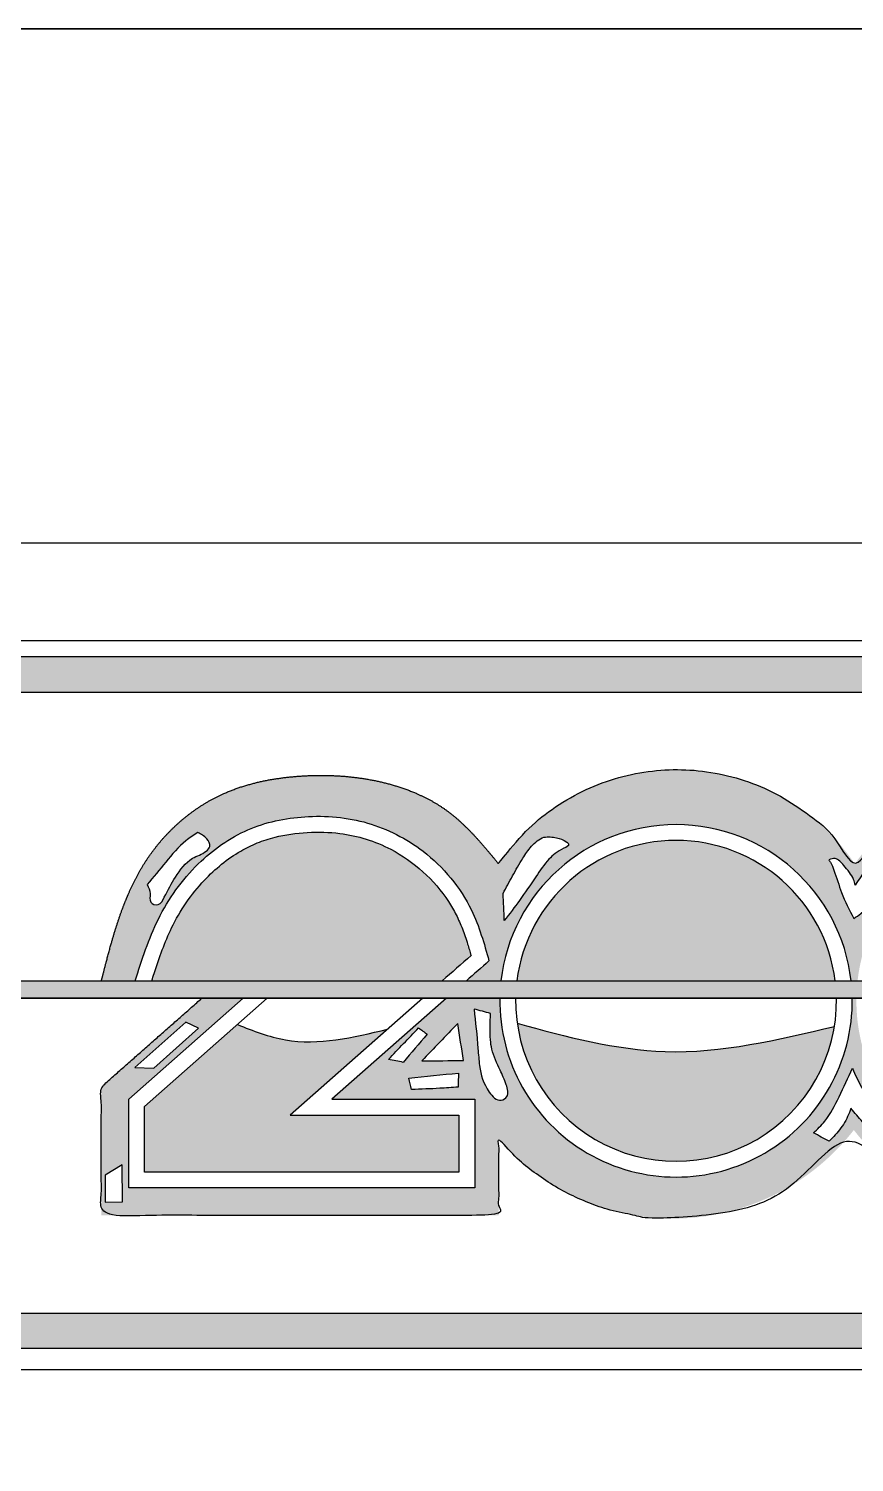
# Model space of a CAD drawing. Header units: inches. Extents: x -51836 to -42603, y 323 to 5499.
# Drawn here: x -44281.3 to -44188.3, y 2945 to 3106.7 of the extents above; entities that cross this region are included whole.
import ezdxf

# ---------------------------------------------------------------- set-up
doc = ezdxf.new("R2010")
doc.units = ezdxf.units.IN
doc.header["$MEASUREMENT"] = 0
doc.layers.add('S2000-002 Çizgi', color=7, linetype='Continuous')
doc.layers.add('VITRIFIYE', color=7, linetype='Continuous')

# ---------------------------------------------------------------- blocks, each defined once
blk = doc.blocks.new('amblemlogo')
at = {"layer": 'VITRIFIYE', "ltscale": 0.5, "true_color": 0x00008f}
h = blk.add_hatch(color=174, dxfattribs=at)
h.dxf.hatch_style = 1
h.paths.add_polyline_path([(-29185.35862820116, 14097.92505892007), (-28987.35862820116, 14097.92505892007), (-28987.35862820116, 14101.92505892007), (-29185.35862820116, 14101.92505892007)])
h = blk.add_hatch(color=174, dxfattribs=at)
h.dxf.hatch_style = 1
edge = h.paths.add_edge_path()
edge.add_spline(control_points=[(-29136.03369879398, 14065.3979713602), (-29135.28001200252, 14067.76495825031), (-29133.74540894613, 14072.58444740305), (-29129.43134551778, 14078.6459753213), (-29123.58481195185, 14082.82979746726), (-29116.76583085566, 14084.24183320242), (-29109.75070240652, 14083.6439784853), (-29102.85614391607, 14080.11024834162), (-29098.02555570706, 14074.32640459598), (-29096.69790534431, 14069.60050140684), (-29096.14918955007, 14067.64729309634)], knot_values=[0, 0, 0, 0, 7.421686806941072, 15.11150704317782, 21.88838359949153, 28.46751835190915, 35.58450767571127, 42.60974544639163, 51.20096706375614, 57.25300170690278, 57.25300170690278, 57.25300170690278, 57.25300170690278], weights=[1, 1, 1, 1, 1, 1, 1, 1, 1, 1, 1], degree=3, periodic=0)
edge.add_spline(control_points=[(-29096.14918955007, 14067.64729309634), (-29096.99991439829, 14066.89751918429), (-29097.85063924651, 14066.14774527224), (-29098.70136409473, 14065.3979713602)], knot_values=[57.25300170690278, 57.25300170690278, 57.25300170690278, 57.25300170690278, 58.25300170690278, 58.25300170690278, 58.25300170690278, 58.25300170690278], weights=[1, 1, 1, 1], degree=3, periodic=0)
edge.add_line((-29098.70136409473, 14065.3979713602), (-29094.79961949689, 14065.3979713602))
edge.add_arc((-29075.06209864916, 14063.1386243124), 19.8664133224183, 6.530204242595175, 173.4697957574048, ccw=False)
edge.add_line((-29055.32457780142, 14065.3979713602), (-29054.60184793026, 14065.3979713602))
edge.add_arc((-29034.86432708252, 14063.13862431241), 19.8664133224187, 6.530204242595175, 173.46979575741, ccw=False)
edge.add_line((-29015.12680623479, 14065.3979713602), (-29014.40407636362, 14065.3979713602))
edge.add_arc((-28994.66655551589, 14063.13862431241), 19.86641332241828, -180.84045671722708, 173.46979575741, ccw=False)
edge.add_line((-29014.53083153024, 14063.43002905269), (-29015.00005106817, 14063.43002905269))
edge.add_arc((-29034.86432708252, 14063.13862431241), 19.86641332241841, -180.84045671723243, 0.8404567172323141, ccw=False)
edge.add_line((-29054.72860309688, 14063.43002905269), (-29055.1978226348, 14063.43002905269))
edge.add_arc((-29075.06209864916, 14063.1386243124), 19.86641332241846, -180.84045671723243, 0.8404567172376005, ccw=False)
edge.add_line((-29094.92637466352, 14063.43002905268), (-29100.93427376786, 14063.43002905268))
edge.add_line((-29100.93427376786, 14063.43002905268), (-29113.852359657, 14052.04486284587))
edge.add_line((-29113.852359657, 14052.04486284587), (-29097.7637825964, 14052.04486284587))
edge.add_line((-29097.7637825964, 14052.04486284587), (-29097.7637825964, 14042.04486284587))
edge.add_line((-29097.7637825964, 14042.04486284587), (-29136.7637825964, 14042.04486284587))
edge.add_line((-29136.7637825964, 14042.04486284587), (-29136.7637825964, 14052.04486284587))
edge.add_line((-29136.7637825964, 14052.04486284587), (-29123.84569670726, 14063.43002905268))
edge.add_line((-29123.84569670726, 14063.43002905268), (-29128.52398109714, 14063.43002905268))
edge.add_spline(control_points=[(-29128.52398109714, 14063.43002905268), (-29132.30166348308, 14060.10062389084), (-29136.07934586902, 14056.77121872899), (-29139.85702825496, 14053.44181356715)], knot_values=[75.98408462889536, 75.98408462889536, 75.98408462889536, 75.98408462889536, 76.98408462889536, 76.98408462889536, 76.98408462889536, 76.98408462889536], weights=[1, 1, 1, 1], degree=3, periodic=0)
edge.add_spline(control_points=[(-29139.85702825496, 14053.44181356715), (-29139.85702825496, 14048.6117481072), (-29139.85702825496, 14043.78168264726), (-29139.85702825496, 14038.95161718731)], knot_values=[74.98408462889536, 74.98408462889536, 74.98408462889536, 74.98408462889536, 75.98408462889536, 75.98408462889536, 75.98408462889536, 75.98408462889536], weights=[1, 1, 1, 1], degree=3, periodic=0)
edge.add_spline(control_points=[(-29139.85702825496, 14038.95161718731), (-29124.92670395787, 14038.95161718731), (-29109.99637966078, 14038.95161718731), (-29095.06605536368, 14038.95161718731)], knot_values=[73.98408462889536, 73.98408462889536, 73.98408462889536, 73.98408462889536, 74.98408462889536, 74.98408462889536, 74.98408462889536, 74.98408462889536], weights=[1, 1, 1, 1], degree=3, periodic=0)
edge.add_spline(control_points=[(-29095.06605536368, 14038.95161718731), (-29095.06605536368, 14041.81550388877), (-29095.06605536368, 14044.67939059023), (-29095.06605536368, 14047.54327729169)], knot_values=[72.98408462889536, 72.98408462889536, 72.98408462889536, 72.98408462889536, 73.98408462889536, 73.98408462889536, 73.98408462889536, 73.98408462889536], weights=[1, 1, 1, 1], degree=3, periodic=0)
edge.add_spline(control_points=[(-29095.06605536368, 14047.54327729169), (-29089.90308091727, 14041.57782396963), (-29082.68598376372, 14038.39090584258), (-29074.79917501359, 14038.59384970434)], knot_values=[72.1009739673538, 72.1009739673538, 72.1009739673538, 72.1009739673538, 72.98408462889537, 72.98408462889537, 72.98408462889537, 72.98408462889537], weights=[1, 0.9360587282728603, 0.9360587282728603, 1], degree=3, periodic=0)
edge.add_spline(control_points=[(-29074.79917501359, 14038.59384970434), (-29066.91236626346, 14038.79679356611), (-29059.86872366079, 14042.35066995086), (-29055.01938560241, 14048.5737607318)], knot_values=[71.21786330581219, 71.21786330581219, 71.21786330581219, 71.21786330581219, 72.10097396735377, 72.10097396735377, 72.10097396735377, 72.10097396735377], weights=[1, 0.9360587282728603, 0.9360587282728603, 1], degree=3, periodic=0)
edge.add_spline(control_points=[(-29055.01938560241, 14048.5737607318), (-29050.05748345076, 14042.14627584523), (-29042.76551135345, 14038.57413672958), (-29034.64561779963, 14038.59320513857)], knot_values=[70.3021403767598, 70.3021403767598, 70.3021403767598, 70.3021403767598, 71.21786330581222, 71.21786330581222, 71.21786330581222, 71.21786330581222], weights=[1, 0.9313332310695046, 0.9313332310695046, 1], degree=3, periodic=0)
edge.add_spline(control_points=[(-29034.64561779963, 14038.59320513857), (-29026.52572424583, 14038.61227354756), (-29019.25060979871, 14042.21862138309), (-29014.31895026632, 14048.66933988464)], knot_values=[69.38641744770734, 69.38641744770734, 69.38641744770734, 69.38641744770734, 70.30214037675977, 70.30214037675977, 70.30214037675977, 70.30214037675977], weights=[1, 0.9313332310695046, 0.9313332310695046, 1], degree=3, periodic=0)
edge.add_spline(control_points=[(-29014.31895026632, 14048.66933988464), (-29007.58643742868, 14039.58645315186), (-28996.80570147502, 14036.18038609336), (-28986.07685291323, 14039.74652813312)], knot_values=[68.13258645500979, 68.13258645500979, 68.13258645500979, 68.13258645500979, 69.38641744770734, 69.38641744770734, 69.38641744770734, 69.38641744770734], weights=[1, 0.8732272538253298, 0.8732272538253298, 1], degree=3, periodic=0)
edge.add_spline(control_points=[(-28986.07685291323, 14039.74652813312), (-28975.34800435146, 14043.31267017288), (-28968.75141996796, 14052.49475245201), (-28968.79590111574, 14063.80066161214)], knot_values=[66.87875546231223, 66.87875546231223, 66.87875546231223, 66.87875546231223, 68.1325864550098, 68.1325864550098, 68.1325864550098, 68.1325864550098], weights=[1, 0.8732272538253296, 0.8732272538253296, 1], degree=3, periodic=0)
edge.add_spline(control_points=[(-28968.79590111574, 14063.80066161214), (-28968.84038226352, 14075.10657077226), (-28975.50901195082, 14084.23646335669), (-28986.26558868159, 14087.71807469979)], knot_values=[65.62492446961465, 65.62492446961465, 65.62492446961465, 65.62492446961465, 66.87875546231223, 66.87875546231223, 66.87875546231223, 66.87875546231223], weights=[1, 0.8732272538253298, 0.8732272538253298, 1], degree=3, periodic=0)
edge.add_spline(control_points=[(-28986.26558868159, 14087.71807469979), (-28997.02216541237, 14091.1996860429), (-29007.77576687182, 14087.70889585144), (-29014.43660229511, 14078.5733153021)], knot_values=[64.37109347691708, 64.37109347691708, 64.37109347691708, 64.37109347691708, 65.62492446961465, 65.62492446961465, 65.62492446961465, 65.62492446961465], weights=[1, 0.8732272538253297, 0.8732272538253297, 1], degree=3, periodic=0)
edge.add_spline(control_points=[(-29014.43660229511, 14078.5733153021), (-29019.1129633663, 14085.37289689916), (-29026.41706809014, 14089.2138234731), (-29034.66950179288, 14089.21296030816)], knot_values=[63.40264453334807, 63.40264453334807, 63.40264453334807, 63.40264453334807, 64.37109347691708, 64.37109347691708, 64.37109347691708, 64.37109347691708], weights=[1, 0.9233574938454164, 0.9233574938454164, 1], degree=3, periodic=0)
edge.add_spline(control_points=[(-29034.66950179288, 14089.21296030816), (-29042.92193549563, 14089.21209714322), (-29050.22523657471, 14085.36964270479), (-29054.90017513643, 14078.56908300669)], knot_values=[62.43419558977905, 62.43419558977905, 62.43419558977905, 62.43419558977905, 63.40264453334807, 63.40264453334807, 63.40264453334807, 63.40264453334807], weights=[1, 0.9233574938454164, 0.9233574938454164, 1], degree=3, periodic=0)
edge.add_spline(control_points=[(-29054.90017513643, 14078.56908300669), (-29059.51144235579, 14085.36455073694), (-29066.76806833264, 14089.20948850931), (-29074.98038629362, 14089.20862300803)], knot_values=[61.45949875436452, 61.45949875436452, 61.45949875436452, 61.45949875436452, 62.43419558977905, 62.43419558977905, 62.43419558977905, 62.43419558977905], weights=[1, 0.9223851057527744, 0.9223851057527744, 1], degree=3, periodic=0)
edge.add_spline(control_points=[(-29074.98038629362, 14089.20862300803), (-29083.19270425458, 14089.20775750675), (-29090.44851962949, 14085.36129025919), (-29095.05835438932, 14078.56485071129)], knot_values=[60.48480191894998, 60.48480191894998, 60.48480191894998, 60.48480191894998, 61.45949875436452, 61.45949875436452, 61.45949875436452, 61.45949875436452], weights=[1, 0.9223851057527744, 0.9223851057527744, 1], degree=3, periodic=0)
edge.add_spline(control_points=[(-29095.05835438932, 14078.56485071129), (-29096.91370525155, 14080.82373071233), (-29100.78640630137, 14085.53872404834), (-29109.11497592187, 14088.40624195489), (-29117.95244139972, 14088.7816499504), (-29127.16300581789, 14087.00869129641), (-29136.44849281742, 14078.75682378708), (-29138.57096364231, 14070.4087996795), (-29139.84495815636, 14065.3979713602)], knot_values=[0, 0, 0, 0, 8.633288137336251, 18.02038887266464, 25.2072697255991, 35.21345168671126, 45.31589538746539, 60.48480191894998, 60.48480191894998, 60.48480191894998, 60.48480191894998], weights=[1, 1, 1, 1, 1, 1, 1, 1, 1], degree=3, periodic=0)
edge.add_line((-29139.84495815636, 14065.3979713602), (-29136.03369879398, 14065.3979713602))
edge = h.paths.add_edge_path(flags=16)
edge.add_spline(control_points=[(-29094.56168869156, 14075.25457727326), (-29094.20732312464, 14075.9099934578), (-29093.48817675199, 14077.24008931272), (-29092.47523312817, 14079.06029239542), (-29091.41202091073, 14080.601481428), (-29090.12291613082, 14081.77973388115), (-29088.55741531834, 14081.5511581064), (-29087.66844761771, 14081.3002239114), (-29086.97654987161, 14080.68434817635), (-29088.35561085882, 14080.05236030939), (-29089.48933731092, 14079.1510289798), (-29091.03966954628, 14076.87531399993), (-29092.60435168594, 14074.55595835104), (-29093.84013406052, 14072.94830507849), (-29094.42112233498, 14072.19248615765)], knot_values=[3.065315791389473, 3.065315791389473, 3.065315791389473, 3.065315791389473, 5.303242570040421, 7.606944762549666, 9.276240732221915, 11.00793948096251, 12.4147571644381, 13.66246694971258, 14.00085295833284, 14.69896526348916, 16.79020146839934, 19.27990387119886, 22.49125210198644, 25.34062974138674, 25.34062974138674, 25.34062974138674, 25.34062974138674], degree=3, periodic=0)
edge.add_spline(control_points=[(-29094.42112233498, 14072.19248615765), (-29094.46797778717, 14073.21318319619), (-29094.51483323937, 14074.23388023472), (-29094.56168869156, 14075.25457727326)], knot_values=[0, 0, 0, 0, 3.065315791389473, 3.065315791389473, 3.065315791389473, 3.065315791389473], degree=3, periodic=0)
edge = h.paths.add_edge_path(flags=16)
edge.add_spline(control_points=[(-29095.96342318885, 14061.71889024183), (-29096.01577784083, 14060.72102608204), (-29096.0866674948, 14059.36989027437), (-29095.79877311023, 14057.18524029222), (-29094.97220544087, 14055.51990215983), (-29094.24206842235, 14053.90453817718), (-29093.81104193811, 14052.41171870838), (-29095.09268121713, 14051.63410831952), (-29096.67204496569, 14053.32238741561), (-29097.22794507456, 14055.39389749454), (-29097.43624272077, 14058.61260410145), (-29097.67106070813, 14060.72840831795), (-29097.83535717811, 14062.20878538719), (-29097.2113791817, 14062.04548700541), (-29096.58740118528, 14061.88218862362), (-29095.96342318886, 14061.71889024183)], knot_values=[0, 0, 0, 0, 2.988912030743201, 4.047069965449188, 6.586249937797414, 8.373013493687473, 9.710744691047536, 10.47120303879159, 12.09024299916339, 15.26765926195287, 17.19095846703707, 21.67173655908585, 21.67173655908585, 21.67173655908585, 22.67173655908585, 22.67173655908585, 22.67173655908585, 22.67173655908585], weights=[1, 1, 1, 1, 1, 1, 1, 1, 1, 1, 1, 1, 1, 1, 1, 1], degree=3, periodic=0)
edge = h.paths.add_edge_path(flags=16)
edge.add_spline(control_points=[(-29099.67903330635, 14060.56941422224), (-29099.45704617181, 14059.18316479119), (-29099.23505903727, 14057.79691536015), (-29099.01307190274, 14056.4106659291)], knot_values=[0, 0, 0, 0, 4.211732654949877, 4.211732654949877, 4.211732654949877, 4.211732654949877], degree=3, periodic=0)
edge.add_spline(control_points=[(-29099.01307190274, 14056.4106659291), (-29100.581912305, 14056.39932890146), (-29102.15075270726, 14056.38799187382), (-29103.71959310953, 14056.37665484619)], knot_values=[4.211732654949877, 4.211732654949877, 4.211732654949877, 4.211732654949877, 8.918376748539858, 8.918376748539858, 8.918376748539858, 8.918376748539858], degree=3, periodic=0)
edge.add_spline(control_points=[(-29103.71959310953, 14056.37665484619), (-29102.3727398418, 14057.77424130487), (-29101.02588657407, 14059.17182776355), (-29099.67903330635, 14060.56941422224)], knot_values=[8.918376748539858, 8.918376748539858, 8.918376748539858, 8.918376748539858, 14.74120722078661, 14.74120722078661, 14.74120722078661, 14.74120722078661], degree=3, periodic=0)
edge = h.paths.add_edge_path(flags=16)
edge.add_spline(control_points=[(-29104.08716533088, 14060.091949758), (-29103.76131457881, 14059.8495232363), (-29103.43546382674, 14059.6070967146), (-29103.10961307467, 14059.36467019291)], knot_values=[0, 0, 0, 0, 1.218418638819462, 1.218418638819462, 1.218418638819462, 1.218418638819462], degree=3, periodic=0)
edge.add_spline(control_points=[(-29103.10961307467, 14059.36467019291), (-29104.01121381635, 14058.31180536535), (-29104.91281455803, 14057.25894053779), (-29105.81441529972, 14056.20607571024)], knot_values=[7.838001488498094, 7.838001488498094, 7.838001488498094, 7.838001488498094, 11.99644761446867, 11.99644761446867, 11.99644761446867, 11.99644761446867], degree=3, periodic=0)
edge.add_spline(control_points=[(-29105.81441529972, 14056.20607571024), (-29106.37057233414, 14056.31484031914), (-29106.92672936857, 14056.42360492803), (-29107.48288640299, 14056.53236953693)], knot_values=[6.137923995031421, 6.137923995031421, 6.137923995031421, 6.137923995031421, 7.838001488498094, 7.838001488498094, 7.838001488498094, 7.838001488498094], degree=3, periodic=0)
edge.add_spline(control_points=[(-29107.48288640299, 14056.53236953693), (-29106.35097937896, 14057.71889627729), (-29105.21907235492, 14058.90542301764), (-29104.08716533088, 14060.091949758)], knot_values=[1.218418638819461, 1.218418638819461, 1.218418638819461, 1.218418638819461, 6.137923995031421, 6.137923995031421, 6.137923995031421, 6.137923995031421], degree=3, periodic=0)
edge = h.paths.add_edge_path(flags=16)
edge.add_spline(control_points=[(-29099.59011062684, 14055.00123925949), (-29099.60097581107, 14054.46937965449), (-29099.61184099532, 14053.93752004949), (-29099.62270617956, 14053.40566044449)], knot_values=[0, 0, 0, 0, 1.595911722155133, 1.595911722155133, 1.595911722155133, 1.595911722155133], degree=3, periodic=0)
edge.add_spline(control_points=[(-29099.62270617956, 14053.40566044449), (-29100.31776889046, 14053.3593114481), (-29102.06511663015, 14053.24279273289), (-29103.81534468868, 14053.18185380937), (-29104.86936429859, 14053.14515526595)], knot_values=[8.542677981142319, 8.542677981142319, 8.542677981142319, 8.542677981142319, 10.6323851750883, 13.796081860632, 13.796081860632, 13.796081860632, 13.796081860632], degree=3, periodic=0)
edge.add_spline(control_points=[(-29104.86936429859, 14053.14515526595), (-29104.97798470845, 14053.56847104656), (-29105.08660511831, 14053.99178682716), (-29105.19522552817, 14054.41510260777)], knot_values=[7.231589962763785, 7.231589962763785, 7.231589962763785, 7.231589962763785, 8.542677981142319, 8.542677981142319, 8.542677981142319, 8.542677981142319], degree=3, periodic=0)
edge.add_spline(control_points=[(-29105.19522552817, 14054.41510260777), (-29103.32685389439, 14054.61048149168), (-29101.45848226061, 14054.80586037558), (-29099.59011062684, 14055.00123925949)], knot_values=[1.595911722155134, 1.595911722155134, 1.595911722155134, 1.595911722155134, 7.231589962763787, 7.231589962763787, 7.231589962763787, 7.231589962763787], degree=3, periodic=0)
edge = h.paths.add_edge_path(flags=16)
edge.add_spline(control_points=[(-29128.97438847202, 14082.12452335378), (-29128.61890989736, 14081.93416905955), (-29127.99439250968, 14081.59974787348), (-29127.44992140248, 14080.60060678206), (-29128.28981814977, 14079.6870109379), (-29130.01468023529, 14079.25792602076), (-29131.52765970568, 14077.12173903705), (-29132.50716906081, 14075.38912849116), (-29133.24189589447, 14073.76464256926), (-29134.56285518092, 14074.17085219515), (-29134.20685736194, 14075.30835424161), (-29134.5132359024, 14075.92193541655), (-29134.67644135273, 14076.24878530565), (-29133.98033853918, 14077.09248008764), (-29132.58434361561, 14078.78446237789), (-29130.81608117929, 14080.92563361235), (-29129.43160980391, 14081.8268852287), (-29128.97438847202, 14082.12452335378)], knot_values=[0, 0, 0, 0, 1.226093463002285, 2.154044550406466, 2.812992384509242, 4.549554772230999, 7.415797512237154, 10.00267373669218, 11.09305477458254, 11.97634143985151, 12.92701308695489, 14.01069993164591, 14.01069993164591, 14.01069993164591, 17.30027218116265, 20.60775150465678, 22.23864935372111, 22.23864935372111, 22.23864935372111, 22.23864935372111], degree=3, periodic=0)
h.paths.add_polyline_path([(-29128.89495842214, 14060.05165401846), (-29133.94924934477, 14055.55256384264), (-29136.09015165097, 14055.64079549252), (-29130.32957136509, 14060.73532607643)], flags=16)
edge = h.paths.add_edge_path(flags=16)
edge.add_spline(control_points=[(-29057.84347434877, 14079.045380486), (-29057.59895737277, 14079.12859306982), (-29056.92991933492, 14079.35627617269), (-29055.97772485346, 14078.16025727542), (-29055.1457908927, 14077.24790567582), (-29054.91429606332, 14076.4079870261), (-29054.85577918784, 14076.19567379574)], knot_values=[21.11171305967927, 21.11171305967927, 21.11171305967927, 21.11171305967927, 21.83362803729, 23.08698932890201, 25.01672131450736, 25.66953217138071, 25.66953217138071, 25.66953217138071, 25.66953217138071], degree=3, periodic=0)
edge.add_spline(control_points=[(-29054.85577918784, 14076.19567379574), (-29054.13955336661, 14077.28483936853), (-29052.7761446442, 14079.35817685247), (-29049.71762164398, 14082.04468898758), (-29047.07019079591, 14082.38649284391), (-29045.62108505405, 14082.57358363465)], knot_values=[25.66953217138071, 25.66953217138071, 25.66953217138071, 25.66953217138071, 29.58815764566223, 33.12903445854808, 37.41093166170696, 37.41093166170696, 37.41093166170696, 37.41093166170696], degree=3, periodic=0)
edge.add_spline(control_points=[(-29045.62108505405, 14082.57358363465), (-29046.75067460744, 14081.6939015791), (-29049.30469996282, 14079.70492224782), (-29051.84081297624, 14076.21548089586), (-29053.53795289661, 14073.36223277703), (-29054.75701535895, 14072.61322588425), (-29055.03686209935, 14072.44128462287)], knot_values=[0, 0, 0, 0, 4.270418611690965, 9.65550485091449, 12.94144245620601, 13.92051351141781, 13.92051351141781, 13.92051351141781, 13.92051351141781], degree=3, periodic=0)
edge.add_spline(control_points=[(-29055.03686209935, 14072.44128462287), (-29055.52661383657, 14073.39243099606), (-29056.42608410059, 14075.1392913222), (-29057.03901829825, 14077.34493814756), (-29057.53007165813, 14078.5945769394), (-29057.78130484824, 14078.95595486151), (-29057.84347434877, 14079.045380486)], knot_values=[13.92051351141781, 13.92051351141781, 13.92051351141781, 13.92051351141781, 17.11816882041169, 19.79327647764872, 20.78545623132337, 21.11171305967927, 21.11171305967927, 21.11171305967927, 21.11171305967927], degree=3, periodic=0)
edge = h.paths.add_edge_path(flags=16)
edge.add_spline(control_points=[(-29055.18245766368, 14055.53625146184), (-29054.85837147485, 14054.81628950987), (-29054.17738846422, 14053.30347633086), (-29052.78718443646, 14051.36733675529), (-29051.67367846802, 14050.25255088175), (-29051.1739590599, 14049.75225707758)], knot_values=[6.662028465704434, 6.662028465704434, 6.662028465704434, 6.662028465704434, 9.026965190898192, 11.63132918445443, 13.75169368496471, 13.75169368496471, 13.75169368496471, 13.75169368496471], degree=3, periodic=0)
edge.add_spline(control_points=[(-29051.1739590599, 14049.75225707758), (-29051.34722112872, 14049.48822953509), (-29051.761515349, 14048.85690217306), (-29052.13401456423, 14048.19994758375), (-29052.35073080807, 14047.8177381048)], knot_values=[4.39718969329937, 4.39718969329937, 4.39718969329937, 4.39718969329937, 5.344368369811997, 6.662028465704435, 6.662028465704435, 6.662028465704435, 6.662028465704435], degree=3, periodic=0)
edge.add_spline(control_points=[(-29052.35073080807, 14047.8177381048), (-29052.55022169674, 14047.97850138488), (-29053.16828135766, 14048.47657575327), (-29054.13192078051, 14049.58948012311), (-29054.91442130937, 14050.51062130843), (-29055.34964738879, 14051.02295919434)], knot_values=[0, 0, 0, 0, 0.7676977520901511, 2.378469590736789, 4.39718969329937, 4.39718969329937, 4.39718969329937, 4.39718969329937], degree=3, periodic=0)
edge.add_spline(control_points=[(-29055.34964738879, 14051.02295919434), (-29055.40485610837, 14050.86436914352), (-29055.67765793883, 14050.08073104281), (-29056.39996952765, 14048.73507971884), (-29057.34245535257, 14047.78442357593), (-29057.81710244063, 14047.30566181841)], knot_values=[24.30125087559123, 24.30125087559123, 24.30125087559123, 24.30125087559123, 24.80521549641709, 26.79148198563065, 28.80665416127483, 28.80665416127483, 28.80665416127483, 28.80665416127483], degree=3, periodic=0)
edge.add_spline(control_points=[(-29057.81710244063, 14047.30566181841), (-29058.3987303168, 14047.6201000306), (-29058.98035819297, 14047.93453824279), (-29059.56198606914, 14048.24897645499)], knot_values=[22.31770320017966, 22.31770320017966, 22.31770320017966, 22.31770320017966, 24.30125087559122, 24.30125087559122, 24.30125087559122, 24.30125087559122], degree=3, periodic=0)
edge.add_spline(control_points=[(-29059.56198606914, 14048.24897645499), (-29059.1233678444, 14048.67117577579), (-29057.91279155639, 14049.83643626375), (-29056.61450230522, 14052.42821307455), (-29055.67609281497, 14054.46489030797), (-29055.18245766368, 14055.53625146184)], knot_values=[13.75169368496471, 13.75169368496471, 13.75169368496471, 13.75169368496471, 15.56910711254333, 18.76771325931028, 22.31770320017966, 22.31770320017966, 22.31770320017966, 22.31770320017966], degree=3, periodic=0)
h.paths.add_polyline_path([(-29137.48846000047, 14044.63341965996), (-29137.4749125721, 14040.47057401716), (-29139.42115310586, 14040.45430784707), (-29139.41763266044, 14043.47185183779)], flags=16)
edge = h.paths.add_edge_path(flags=16)
edge.add_spline(control_points=[(-29017.70137537046, 14078.61959499964), (-29017.67643510499, 14078.68383333102), (-29017.55848404887, 14078.98763839831), (-29016.54649235274, 14078.73087479241), (-29015.21413507025, 14077.93750156524), (-29014.80031470446, 14076.49091874509), (-29014.52678227656, 14075.53473740733)], knot_values=[11.83172391151208, 11.83172391151208, 11.83172391151208, 11.83172391151208, 12.02696878235782, 12.755103766763, 14.17834944489333, 16.9533837899226, 16.9533837899226, 16.9533837899226, 16.9533837899226], degree=3, periodic=0)
edge.add_spline(control_points=[(-29014.52678227656, 14075.53473740733), (-29014.18730286304, 14076.08289733657), (-29012.986427376, 14078.02195990054), (-29010.51707633415, 14080.76923317258), (-29007.27315754782, 14081.91393532804), (-29005.6152826913, 14081.97483203059), (-29005.24962276985, 14081.98826337215)], knot_values=[0, 0, 0, 0, 1.937874591641181, 6.855043343823571, 10.73407011796738, 11.83172391151208, 11.83172391151208, 11.83172391151208, 11.83172391151208], degree=3, periodic=0)
edge.add_spline(control_points=[(-29005.24962276984, 14081.98826337215), (-29005.90818839279, 14081.49946098375), (-29007.31810937568, 14080.45298555309), (-29009.30928520731, 14078.6782515193), (-29011.15562666763, 14076.34376441078), (-29012.41745039611, 14073.74981853075), (-29013.91566415378, 14072.50571375058), (-29014.5368721246, 14071.98986759576)], knot_values=[24.30201553001952, 24.30201553001952, 24.30201553001952, 24.30201553001952, 26.76271263776183, 29.57011389995134, 32.27223277469524, 35.65997087708968, 38.05960146547489, 38.05960146547489, 38.05960146547489, 38.05960146547489], degree=3, periodic=0)
edge.add_spline(control_points=[(-29014.5368721246, 14071.98986759576), (-29014.71249413841, 14072.29624553863), (-29015.16022163989, 14073.07731977806), (-29016.15448936148, 14075.31884558195), (-29017.04393078074, 14077.21673801206), (-29017.70137537046, 14078.61959499964)], knot_values=[16.9533837899226, 16.9533837899226, 16.9533837899226, 16.9533837899226, 18.01224941368762, 19.65283615262716, 24.30201553001951, 24.30201553001951, 24.30201553001951, 24.30201553001951], degree=3, periodic=0)
edge = h.paths.add_edge_path(flags=16)
edge.add_spline(control_points=[(-29018.90417326873, 14048.26193085749), (-29018.82271998808, 14048.35996524348), (-29018.01094131253, 14049.33699432547), (-29016.44571816747, 14051.69812945977), (-29015.25998014355, 14054.1156166034), (-29014.57770300502, 14055.50664579999)], knot_values=[13.62806174884761, 13.62806174884761, 13.62806174884761, 13.62806174884761, 14.01042447231298, 17.43876038202488, 22.08475231956597, 22.08475231956597, 22.08475231956597, 22.08475231956597], degree=3, periodic=0)
edge.add_spline(control_points=[(-29014.57770300502, 14055.50664579999), (-29013.927432272, 14054.25428446802), (-29012.85558803994, 14052.19001153982), (-29011.24516804299, 14050.52121971944), (-29010.61176407181, 14049.86485717545)], knot_values=[6.700970457418357, 6.700970457418357, 6.700970457418357, 6.700970457418357, 10.9035258259128, 13.62806174884761, 13.62806174884761, 13.62806174884761, 13.62806174884761], degree=3, periodic=0)
edge.add_spline(control_points=[(-29010.61176407181, 14049.86485717545), (-29010.76520867548, 14049.62617135565), (-29011.18013472216, 14048.98074648411), (-29011.51458795903, 14048.28964515053), (-29011.72535639763, 14047.85412133751)], knot_values=[4.400725207677231, 4.400725207677231, 4.400725207677231, 4.400725207677231, 5.25138335148007, 6.700970457418356, 6.700970457418356, 6.700970457418356, 6.700970457418356], degree=3, periodic=0)
edge.add_spline(control_points=[(-29011.72535639763, 14047.85412133751), (-29012.3383137927, 14048.37460114237), (-29013.45972237688, 14049.32682151814), (-29014.37680043619, 14050.47605864447), (-29014.79260733864, 14050.99712740718)], knot_values=[0, 0, 0, 0, 2.405418593867478, 4.400725207677231, 4.400725207677231, 4.400725207677231, 4.400725207677231], degree=3, periodic=0)
edge.add_spline(control_points=[(-29014.79260733864, 14050.99712740718), (-29015.1212830092, 14050.1913854881), (-29015.68462407127, 14048.81036599354), (-29016.73749191839, 14047.76322407832), (-29017.17607462108, 14047.32702657022)], knot_values=[24.05519439660575, 24.05519439660575, 24.05519439660575, 24.05519439660575, 26.63105949940368, 28.47015635659335, 28.47015635659335, 28.47015635659335, 28.47015635659335], degree=3, periodic=0)
edge.add_spline(control_points=[(-29017.17607462108, 14047.32702657022), (-29017.40252210821, 14047.48763025571), (-29017.93987659103, 14047.86873896859), (-29018.55073675108, 14048.11781714727), (-29018.90417326873, 14048.26193085749)], knot_values=[22.08475231956597, 22.08475231956597, 22.08475231956597, 22.08475231956597, 22.91511974206166, 24.05519439660575, 24.05519439660575, 24.05519439660575, 24.05519439660575], degree=3, periodic=0)
edge = h.paths.add_edge_path(flags=16)
edge.add_spline(control_points=[(-28982.51512057311, 14080.5267726354), (-28982.23877815062, 14081.05928688026), (-28981.73957919628, 14082.02124759484), (-28981.54643696833, 14083.08592682564), (-28981.4602128152, 14083.56122974615)], knot_values=[31.09697956716832, 31.09697956716832, 31.09697956716832, 31.09697956716832, 32.88423502018394, 34.32556837828044, 34.32556837828044, 34.32556837828044, 34.32556837828044], degree=3, periodic=0)
edge.add_spline(control_points=[(-28981.4602128152, 14083.56122974615), (-28979.46605415927, 14082.01584094312), (-28976.30088944051, 14079.56297185895), (-28973.46335216713, 14075.39971552382), (-28972.46592433454, 14073.13758219612), (-28972.06219515978, 14072.22193778379)], knot_values=[0, 0, 0, 0, 7.515409164965233, 11.92859347732288, 14.92966352709803, 14.92966352709803, 14.92966352709803, 14.92966352709803], degree=3, periodic=0)
edge.add_spline(control_points=[(-28972.06219515978, 14072.22193778379), (-28972.84003548077, 14071.64698925853), (-28973.61787580176, 14071.07204073327), (-28974.39571612276, 14070.49709220802)], knot_values=[14.92966352709803, 14.92966352709803, 14.92966352709803, 14.92966352709803, 17.83145820366246, 17.83145820366246, 17.83145820366246, 17.83145820366246], degree=3, periodic=0)
edge.add_spline(control_points=[(-28974.39571612276, 14070.49709220802), (-28974.93321135528, 14072.16483914085), (-28975.99947328936, 14075.4732500114), (-28979.42302338193, 14078.51207326089), (-28981.67644906238, 14079.98032442772), (-28982.51512057311, 14080.5267726354)], knot_values=[17.83145820366246, 17.83145820366246, 17.83145820366246, 17.83145820366246, 22.99929737686572, 28.083214607069, 31.09697956716832, 31.09697956716832, 31.09697956716832, 31.09697956716832], degree=3, periodic=0)
at = {"layer": 'VITRIFIYE', "ltscale": 0.5}
h = blk.add_hatch(color=174, dxfattribs=at)
h.dxf.hatch_style = 1
h.set_gradient(color1=(0, 0, 143), color2=(247, 247, 253), tint=1, name='CURVED')
edge = h.paths.add_edge_path()
edge.add_spline(control_points=[(-29101.42769362952, 14065.3979713602), (-29100.34138494204, 14066.34739056767), (-29099.25507625455, 14067.29680977515), (-29098.16876756706, 14068.24622898262)], knot_values=[55.55934549049731, 55.55934549049731, 55.55934549049731, 55.55934549049731, 56.55934549049731, 56.55934549049731, 56.55934549049731, 56.55934549049731], weights=[1, 1, 1, 1], degree=3, periodic=0)
edge.add_spline(control_points=[(-29098.16876756706, 14068.24622898262), (-29098.29440421779, 14068.68316207329), (-29098.42164650397, 14069.11350154162), (-29098.73843862139, 14070.12252480884), (-29098.9328353149, 14070.69347583281), (-29099.35916762973, 14071.79581483838), (-29099.58997323125, 14072.3244883443), (-29100.10942169667, 14073.34824807805), (-29100.39901593263, 14073.8482152538), (-29101.51654960647, 14075.56019177626), (-29102.49287990087, 14076.69591877091), (-29104.69565267727, 14078.68826473987), (-29105.9198481361, 14079.54250988528), (-29108.11764875468, 14080.69221379123), (-29109.04946704567, 14081.07925322743), (-29110.95982703933, 14081.67516227229), (-29111.94390559277, 14081.88443007554), (-29114.1578971745, 14082.16586857482), (-29115.39480362588, 14082.20130570963), (-29117.87315900085, 14082.05924491026), (-29119.09947928628, 14081.8839433914), (-29120.95654137235, 14081.41500311366), (-29121.62396003731, 14081.20065100969), (-29122.91029807348, 14080.68349661479), (-29123.5324823368, 14080.37804740101), (-29125.63519133299, 14079.16156740309), (-29127.02265285165, 14078.02552347091), (-29128.9883017544, 14075.93680589342), (-29129.67223989323, 14075.08276516934), (-29130.90435702111, 14073.28155183498), (-29131.45132193182, 14072.33649458872), (-29132.31255349044, 14070.56344248408), (-29132.65683513181, 14069.73924339856), (-29133.30254452448, 14068.02647027484), (-29133.6031501815, 14067.13720543549), (-29133.98732009435, 14065.95440509965), (-29134.07638338314, 14065.67687481187), (-29134.1654636581, 14065.3979713602)], knot_values=[0, 0, 0, 0, 1.38375356995541, 1.38375356995541, 3.307830371715831, 3.307830371715831, 5.231907173476252, 5.231907173476252, 7.149798396831315, 7.149798396831315, 11.99054638314778, 11.99054638314778, 16.83129436946425, 16.83129436946425, 20.15387424692219, 20.15387424692219, 23.47645412438013, 23.47645412438013, 27.46748767181095, 27.46748767181095, 31.45852121924178, 31.45852121924178, 33.79420669483643, 33.79420669483643, 36.12989217043107, 36.12989217043107, 41.8879932711658, 41.8879932711658, 45.41442442950338, 45.41442442950338, 48.94085558784096, 48.94085558784096, 51.78800795099589, 51.78800795099589, 54.67963159196465, 54.67963159196465, 55.55934549049731, 55.55934549049731, 55.55934549049731, 55.55934549049731], weights=[1, 1, 1, 1, 1, 1, 1, 1, 1, 1, 1, 1, 1, 1, 1, 1, 1, 1, 1, 1, 1, 1, 1, 1, 1, 1, 1, 1, 1, 1, 1, 1, 1, 1, 1, 1, 1, 1], degree=3, periodic=0)
edge.add_line((-29134.1654636581, 14065.3979713602), (-29101.42769362952, 14065.3979713602))
h = blk.add_hatch(color=172, dxfattribs=at)
h.dxf.hatch_style = 1
h.set_gradient(color1=(0, 0, 204), color2=(221, 223, 248), tint=1, name='CURVED')
h.paths.add_polyline_path([(-29057.11735853438, 14065.3979713602, 0.8819891608006356), (-29093.00683876394, 14065.3979713602)])
h = blk.add_hatch(color=12, dxfattribs=at)
h.dxf.hatch_style = 1
h.paths.add_polyline_path([(-29002.7790309298, 14065.3979713602), (-29004.02414030395, 14064.65827192879), (-29005.19631693544, 14063.82061420978), (-29005.67863429572, 14063.43002905269), (-29159.60368948778, 14063.43002905268), (-29159.85692672361, 14063.96339525721), (-29160.22777372027, 14064.64824265899), (-29160.54533312201, 14065.16337892211), (-29160.70236600082, 14065.3979713602)])
h = blk.add_hatch(color=174, dxfattribs=at)
h.dxf.hatch_style = 1
h.set_gradient(color1=(0, 0, 143), color2=(247, 247, 253), tint=1, name='CURVED')
edge = h.paths.add_edge_path()
edge.add_line((-29099.5437825964, 14043.82486284588), (-29099.5437825964, 14050.26486284587))
edge.add_line((-29099.5437825964, 14050.26486284587), (-29118.56412845407, 14050.26486284587))
edge.add_line((-29118.56412845407, 14050.26486284587), (-29107.57927976812, 14059.94619869697))
edge.add_spline(control_points=[(-29107.57927976812, 14059.94619869697), (-29111.47437122929, 14059.01811804896), (-29117.27911091857, 14057.63502688767), (-29122.72346159908, 14059.76663820316), (-29124.51454874282, 14060.46789751702)], knot_values=[0, 0, 0, 0, 11.58549344406398, 17.26551848269705, 17.26551848269705, 17.26551848269705, 17.26551848269705], degree=3, periodic=0)
edge.add_line((-29124.51454874282, 14060.46789751702), (-29134.9837825964, 14051.24099126296))
edge.add_line((-29134.9837825964, 14051.24099126296), (-29134.9837825964, 14043.82486284587))
edge.add_line((-29134.9837825964, 14043.82486284587), (-29099.5437825964, 14043.82486284588))
h = blk.add_hatch(color=172, dxfattribs=at)
h.dxf.hatch_style = 1
h.set_gradient(color1=(0, 0, 204), color2=(221, 223, 248), tint=1, name='CURVED')
edge = h.paths.add_edge_path()
edge.add_spline(control_points=[(-29057.20583916321, 14060.26245602113), (-29063.57579887797, 14058.74517884306), (-29075.55825513224, 14055.89104659955), (-29087.41657649858, 14059.10497548193), (-29092.97092914721, 14060.61035671161)], knot_values=[0, 0, 0, 0, 19.28461186562144, 36.27605642859645, 36.27605642859645, 36.27605642859645, 36.27605642859645], degree=3, periodic=0)
edge.add_arc((-29075.06209864916, 14063.1386243124), 18.08641332241805, 188.035591885073, 350.8497674085257)
at = {"layer": 'VITRIFIYE', "ltscale": 0.5, "true_color": 0x00008f}
h = blk.add_hatch(color=174, dxfattribs=at)
h.dxf.hatch_style = 1
h.paths.add_polyline_path([(-29185.35862820116, 14027.92505892007), (-28987.35862820116, 14027.92505892007), (-28987.35862820116, 14023.92505892007), (-29185.35862820116, 14023.92505892007)])
at = {"layer": 'VITRIFIYE', "color": 12, "ltscale": 0.5}
for p, q in [((-29160.70236600082, 14065.3979713602), (-29002.7790309298, 14065.3979713602)), ((-29159.60368948778, 14063.43002905268), (-29005.67863429572, 14063.43002905269))]:
    blk.add_line(p, q, dxfattribs=at)
at = {"layer": 'VITRIFIYE', "color": 174, "ltscale": 0.5, "true_color": 0x00008f}
for points in [[(-29185.35862820116, 14097.92505892007), (-28987.35862820116, 14097.92505892007), (-28987.35862820116, 14101.92505892007), (-29185.35862820116, 14101.92505892007)], [(-29128.89495842214, 14060.05165401846), (-29130.32957136509, 14060.73532607643), (-29136.09015165097, 14055.64079549252), (-29133.94924934477, 14055.55256384264)], [(-29137.4749125721, 14040.47057401716), (-29137.48846000047, 14044.63341965996), (-29139.41763266044, 14043.47185183779), (-29139.42115310586, 14040.45430784707)], [(-29185.35862820116, 14027.92505892007), (-28987.35862820116, 14027.92505892007), (-28987.35862820116, 14023.92505892007), (-29185.35862820116, 14023.92505892007)]]:
    blk.add_lwpolyline(points, close=True, dxfattribs=at)
at = {"layer": 'VITRIFIYE', "color": 12, "ltscale": 0.5}
blk.add_lwpolyline([(-29002.7790309298, 14065.3979713602), (-29004.02414030395, 14064.65827192879), (-29005.19631693544, 14063.82061420978), (-29005.67863429572, 14063.43002905269), (-29159.60368948778, 14063.43002905268), (-29159.85692672361, 14063.96339525721), (-29160.22777372027, 14064.64824265899), (-29160.54533312201, 14065.16337892211), (-29160.70236600082, 14065.3979713602), (-29002.7790309298, 14065.3979713602)], dxfattribs=at)
at = {"layer": 'VITRIFIYE', "color": 174, "ltscale": 0.5, "true_color": 0x00008f}
blk.add_lwpolyline([(-29100.93427376786, 14063.43002905268), (-29113.852359657, 14052.04486284587), (-29097.7637825964, 14052.04486284587), (-29097.7637825964, 14042.04486284587), (-29136.7637825964, 14042.04486284587), (-29136.7637825964, 14052.04486284587), (-29123.84569670726, 14063.43002905268)], dxfattribs=at)
at = {"layer": 'VITRIFIYE', "ltscale": 0.5}
blk.add_lwpolyline([(-29103.62638009668, 14063.43002905268), (-29118.56412845407, 14050.26486284587), (-29099.5437825964, 14050.26486284587), (-29099.5437825964, 14043.82486284588), (-29134.9837825964, 14043.82486284587), (-29134.9837825964, 14051.24099126296), (-29121.15359037844, 14063.43002905268)], dxfattribs=at)
at = {"layer": 'VITRIFIYE', "color": 174, "ltscale": 0.5, "true_color": 0x00008f}
for start, end in [(6.530204242584759, 173.4697957574153), (179.1595432827677, 0.8404567172323343)]:
    blk.add_arc((-29075.06209864916, 14063.1386243124), 19.86641332241743, start, end, dxfattribs=at)
at = {"layer": 'VITRIFIYE', "ltscale": 0.5}
for start, end in [(7.176111307989981, 172.82388869201), (179.0768217059224, 0.923178294077616)]:
    blk.add_arc((-29075.06209864916, 14063.1386243124), 18.08641332241743, start, end, dxfattribs=at)
at = {"layer": 'VITRIFIYE', "color": 174, "ltscale": 0.5, "true_color": 0x00008f}
blk.add_rational_spline([(-29139.84495815636, 14065.3979713602), (-29138.57096364231, 14070.4087996795), (-29136.44849281742, 14078.75682378708), (-29127.16300581789, 14087.00869129641), (-29117.95244139972, 14088.7816499504), (-29109.11497592187, 14088.40624195489), (-29100.78640630137, 14085.53872404834), (-29096.91370525155, 14080.82373071233), (-29095.05835438932, 14078.56485071129), (-29090.44851962949, 14085.36129025919), (-29083.19270425458, 14089.20775750675), (-29074.98038629362, 14089.20862300803), (-29066.76806833264, 14089.20948850931), (-29059.51144235579, 14085.36455073694), (-29054.90017513643, 14078.56908300669), (-29050.22523657471, 14085.36964270479), (-29042.92193549563, 14089.21209714322), (-29034.66950179288, 14089.21296030816), (-29026.41706809014, 14089.2138234731), (-29019.1129633663, 14085.37289689916), (-29014.43660229511, 14078.5733153021), (-29007.77576687182, 14087.70889585144), (-28997.02216541237, 14091.1996860429), (-28986.26558868159, 14087.71807469979), (-28975.50901195082, 14084.23646335669), (-28968.84038226352, 14075.10657077226), (-28968.79590111574, 14063.80066161214), (-28968.75141996796, 14052.49475245201), (-28975.34800435146, 14043.31267017288), (-28986.07685291323, 14039.74652813312), (-28996.80570147502, 14036.18038609336), (-29007.58643742868, 14039.58645315186), (-29014.31895026632, 14048.66933988464), (-29019.25060979871, 14042.21862138309), (-29026.52572424583, 14038.61227354756), (-29034.64561779963, 14038.59320513857), (-29042.76551135345, 14038.57413672958), (-29050.05748345076, 14042.14627584523), (-29055.01938560241, 14048.5737607318), (-29059.86872366079, 14042.35066995086), (-29066.91236626346, 14038.79679356611), (-29074.79917501359, 14038.59384970434), (-29082.68598376372, 14038.39090584258), (-29089.90308091727, 14041.57782396963), (-29095.06605536368, 14047.54327729169), (-29095.06605536368, 14044.67939059023), (-29095.06605536368, 14041.81550388877), (-29095.06605536368, 14038.95161718731), (-29109.99637966078, 14038.95161718731), (-29124.92670395787, 14038.95161718731), (-29139.85702825496, 14038.95161718731), (-29139.85702825496, 14043.78168264726), (-29139.85702825496, 14048.6117481072), (-29139.85702825496, 14053.44181356715), (-29136.07934586902, 14056.77121872899), (-29132.30166348308, 14060.10062389084), (-29128.52398109714, 14063.43002905268)], [1, 1, 1, 1, 1, 1, 1, 1, 1, 0.9223851057527744, 0.9223851057527744, 1, 0.9223851057527744, 0.9223851057527744, 1, 0.9233574938454164, 0.9233574938454164, 1, 0.9233574938454164, 0.9233574938454164, 1, 0.8732272538253297, 0.8732272538253297, 1, 0.8732272538253298, 0.8732272538253298, 1, 0.8732272538253296, 0.8732272538253296, 1, 0.8732272538253298, 0.8732272538253298, 1, 0.9313332310695046, 0.9313332310695046, 1, 0.9313332310695046, 0.9313332310695046, 1, 0.9360587282728603, 0.9360587282728603, 1, 0.9360587282728603, 0.9360587282728603, 1, 1, 1, 1, 1, 1, 1, 1, 1, 1, 1, 1, 1], degree=3, knots=[0, 0, 0, 0, 15.1689065314846, 25.27135023223872, 35.27753219335088, 42.46441304628534, 51.85151378161373, 60.48480191894998, 60.48480191894998, 60.48480191894998, 61.45949875436452, 61.45949875436452, 61.45949875436452, 62.43419558977905, 62.43419558977905, 62.43419558977905, 63.40264453334807, 63.40264453334807, 63.40264453334807, 64.37109347691708, 64.37109347691708, 64.37109347691708, 65.62492446961465, 65.62492446961465, 65.62492446961465, 66.87875546231223, 66.87875546231223, 66.87875546231223, 68.1325864550098, 68.1325864550098, 68.1325864550098, 69.38641744770736, 69.38641744770736, 69.38641744770736, 70.30214037675978, 70.30214037675978, 70.30214037675978, 71.2178633058122, 71.2178633058122, 71.2178633058122, 72.10097396735378, 72.10097396735378, 72.10097396735378, 72.98408462889536, 72.98408462889536, 72.98408462889536, 73.98408462889536, 73.98408462889536, 73.98408462889536, 74.98408462889536, 74.98408462889536, 74.98408462889536, 75.98408462889536, 75.98408462889536, 75.98408462889536, 76.98408462889536, 76.98408462889536, 76.98408462889536, 76.98408462889536], dxfattribs=at)
for points, knots in [([(-29136.03369879398, 14065.3979713602), (-29135.28001200252, 14067.76495825031), (-29133.74540894613, 14072.58444740305), (-29129.43134551778, 14078.6459753213), (-29123.58481195185, 14082.82979746726), (-29116.76583085566, 14084.24183320242), (-29109.75070240652, 14083.6439784853), (-29102.85614391607, 14080.11024834162), (-29098.02555570706, 14074.32640459598), (-29096.69790534431, 14069.60050140684), (-29096.14918955007, 14067.64729309634), (-29096.99991439829, 14066.89751918429), (-29097.85063924651, 14066.14774527224), (-29098.70136409473, 14065.3979713602)], [0, 0, 0, 0, 7.421686806941072, 15.11150704317782, 21.88838359949153, 28.46751835190915, 35.58450767571127, 42.60974544639163, 51.20096706375614, 57.25300170690278, 57.25300170690278, 57.25300170690278, 58.25300170690278, 58.25300170690278, 58.25300170690278, 58.25300170690278]), ([(-29045.62108505405, 14082.57358363465), (-29046.75067460744, 14081.6939015791), (-29049.30469996282, 14079.70492224782), (-29051.84081297624, 14076.21548089586), (-29053.53795289661, 14073.36223277703), (-29054.75701535895, 14072.61322588425), (-29055.03686209935, 14072.44128462287), (-29055.52661383657, 14073.39243099606), (-29056.42608410059, 14075.1392913222), (-29057.03901829825, 14077.34493814756), (-29057.53007165813, 14078.5945769394), (-29057.78130484824, 14078.95595486151), (-29057.84347434877, 14079.045380486), (-29057.59895737277, 14079.12859306982), (-29056.92991933492, 14079.35627617269), (-29055.97772485346, 14078.16025727542), (-29055.1457908927, 14077.24790567582), (-29054.91429606332, 14076.4079870261), (-29054.85577918784, 14076.19567379574), (-29054.13955336661, 14077.28483936853), (-29052.7761446442, 14079.35817685247), (-29049.71762164398, 14082.04468898758), (-29047.07019079591, 14082.38649284391), (-29045.62108505405, 14082.57358363465)], [0, 0, 0, 0, 4.270418611690965, 9.65550485091449, 12.94144245620601, 13.92051351141781, 13.92051351141781, 13.92051351141781, 17.11816882041169, 19.79327647764872, 20.78545623132337, 21.11171305967927, 21.11171305967927, 21.11171305967927, 21.83362803729, 23.08698932890201, 25.01672131450736, 25.66953217138071, 25.66953217138071, 25.66953217138071, 29.58815764566223, 33.12903445854808, 37.41093166170696, 37.41093166170696, 37.41093166170696, 37.41093166170696]), ([(-29128.97438847202, 14082.12452335378), (-29128.61890989736, 14081.93416905955), (-29127.99439250968, 14081.59974787348), (-29127.44992140248, 14080.60060678206), (-29128.28981814977, 14079.6870109379), (-29130.01468023529, 14079.25792602076), (-29131.52765970568, 14077.12173903705), (-29132.50716906081, 14075.38912849116), (-29133.24189589447, 14073.76464256926), (-29134.56285518092, 14074.17085219515), (-29134.20685736194, 14075.30835424161), (-29134.5132359024, 14075.92193541655), (-29134.67644135273, 14076.24878530565), (-29133.98033853918, 14077.09248008764), (-29132.58434361561, 14078.78446237789), (-29130.81608117929, 14080.92563361235), (-29129.43160980391, 14081.8268852287), (-29128.97438847202, 14082.12452335378)], [0, 0, 0, 0, 1.226093463002285, 2.154044550406466, 2.812992384509242, 4.549554772230999, 7.415797512237154, 10.00267373669218, 11.09305477458254, 11.97634143985151, 12.92701308695489, 14.01069993164591, 14.01069993164591, 14.01069993164591, 17.30027218116265, 20.60775150465678, 22.23864935372111, 22.23864935372111, 22.23864935372111, 22.23864935372111]), ([(-29094.56168869156, 14075.25457727326), (-29094.51483323937, 14074.23388023472), (-29094.46797778717, 14073.21318319619), (-29094.42112233498, 14072.19248615765), (-29093.84013406052, 14072.94830507849), (-29092.60435168594, 14074.55595835104), (-29091.03966954628, 14076.87531399993), (-29089.48933731092, 14079.1510289798), (-29088.35561085882, 14080.05236030939), (-29086.97654987161, 14080.68434817635), (-29087.66844761771, 14081.3002239114), (-29088.55741531834, 14081.5511581064), (-29090.12291613082, 14081.77973388115), (-29091.41202091073, 14080.601481428), (-29092.47523312817, 14079.06029239542), (-29093.48817675199, 14077.24008931272), (-29094.20732312464, 14075.9099934578), (-29094.56168869156, 14075.25457727326)], [0, 0, 0, 0, 3.065315791389473, 3.065315791389473, 3.065315791389473, 5.914693430789777, 9.126041661577355, 11.61574406437687, 13.70698026928705, 14.40509257444337, 14.74347858306363, 15.99118836833812, 17.3980060518137, 19.1297048005543, 20.79900077022655, 23.10270296273579, 25.34062974138674, 25.34062974138674, 25.34062974138674, 25.34062974138674]), ([(-29095.96342318885, 14061.71889024183), (-29096.01577784083, 14060.72102608204), (-29096.0866674948, 14059.36989027437), (-29095.79877311023, 14057.18524029222), (-29094.97220544087, 14055.51990215983), (-29094.24206842235, 14053.90453817718), (-29093.81104193811, 14052.41171870838), (-29095.09268121713, 14051.63410831952), (-29096.67204496569, 14053.32238741561), (-29097.22794507456, 14055.39389749454), (-29097.43624272077, 14058.61260410145), (-29097.67106070813, 14060.72840831795), (-29097.83535717811, 14062.20878538719), (-29097.2113791817, 14062.04548700541), (-29096.58740118528, 14061.88218862362), (-29095.96342318886, 14061.71889024183)], [0, 0, 0, 0, 2.988912030743201, 4.047069965449188, 6.586249937797414, 8.373013493687473, 9.710744691047536, 10.47120303879159, 12.09024299916339, 15.26765926195287, 17.19095846703707, 21.67173655908585, 21.67173655908585, 21.67173655908585, 22.67173655908585, 22.67173655908585, 22.67173655908585, 22.67173655908585]), ([(-29103.10961307467, 14059.36467019291), (-29103.43546382674, 14059.6070967146), (-29103.76131457881, 14059.8495232363), (-29104.08716533088, 14060.091949758), (-29105.21907235492, 14058.90542301764), (-29106.35097937896, 14057.71889627729), (-29107.48288640299, 14056.53236953693), (-29106.92672936857, 14056.42360492803), (-29106.37057233414, 14056.31484031914), (-29105.81441529972, 14056.20607571024), (-29104.91281455803, 14057.25894053779), (-29104.01121381635, 14058.31180536535), (-29103.10961307467, 14059.36467019291)], [0, 0, 0, 0, 1.218418638819462, 1.218418638819462, 1.218418638819462, 6.137923995031421, 6.137923995031421, 6.137923995031421, 7.838001488498094, 7.838001488498094, 7.838001488498094, 11.99644761446867, 11.99644761446867, 11.99644761446867, 11.99644761446867]), ([(-29099.67903330635, 14060.56941422224), (-29099.45704617181, 14059.18316479119), (-29099.23505903727, 14057.79691536015), (-29099.01307190274, 14056.4106659291), (-29100.581912305, 14056.39932890146), (-29102.15075270726, 14056.38799187382), (-29103.71959310953, 14056.37665484619), (-29102.3727398418, 14057.77424130487), (-29101.02588657407, 14059.17182776355), (-29099.67903330635, 14060.56941422224)], [0, 0, 0, 0, 4.211732654949877, 4.211732654949877, 4.211732654949877, 8.918376748539858, 8.918376748539858, 8.918376748539858, 14.74120722078661, 14.74120722078661, 14.74120722078661, 14.74120722078661]), ([(-29055.34964738879, 14051.02295919434), (-29054.91442130937, 14050.51062130843), (-29054.13192078051, 14049.58948012311), (-29053.16828135766, 14048.47657575327), (-29052.55022169674, 14047.97850138488), (-29052.35073080807, 14047.8177381048), (-29052.13401456423, 14048.19994758375), (-29051.761515349, 14048.85690217306), (-29051.34722112872, 14049.48822953509), (-29051.1739590599, 14049.75225707758), (-29051.67367846802, 14050.25255088175), (-29052.78718443646, 14051.36733675529), (-29054.17738846422, 14053.30347633086), (-29054.85837147485, 14054.81628950987), (-29055.18245766368, 14055.53625146184), (-29055.67609281497, 14054.46489030797), (-29056.61450230522, 14052.42821307455), (-29057.91279155639, 14049.83643626375), (-29059.1233678444, 14048.67117577579), (-29059.56198606914, 14048.24897645499), (-29058.98035819297, 14047.93453824279), (-29058.3987303168, 14047.6201000306), (-29057.81710244063, 14047.30566181841), (-29057.34245535257, 14047.78442357593), (-29056.39996952765, 14048.73507971884), (-29055.67765793883, 14050.08073104281), (-29055.40485610837, 14050.86436914352), (-29055.34964738879, 14051.02295919434)], [0, 0, 0, 0, 2.018720102562581, 3.629491941209219, 4.39718969329937, 4.39718969329937, 4.39718969329937, 5.714849789191808, 6.662028465704435, 6.662028465704435, 6.662028465704435, 8.782392966214706, 11.38675695977095, 13.75169368496471, 13.75169368496471, 13.75169368496471, 17.30168362583409, 20.50028977260104, 22.31770320017966, 22.31770320017966, 22.31770320017966, 24.30125087559123, 24.30125087559123, 24.30125087559123, 26.31642305123541, 28.30268954044896, 28.80665416127483, 28.80665416127483, 28.80665416127483, 28.80665416127483]), ([(-29099.62270617956, 14053.40566044449), (-29099.61184099532, 14053.93752004949), (-29099.60097581107, 14054.46937965449), (-29099.59011062684, 14055.00123925949), (-29101.45848226061, 14054.80586037558), (-29103.32685389439, 14054.61048149168), (-29105.19522552817, 14054.41510260777), (-29105.08660511831, 14053.99178682716), (-29104.97798470845, 14053.56847104656), (-29104.86936429859, 14053.14515526595), (-29103.81534468868, 14053.18185380937), (-29102.06511663015, 14053.24279273289), (-29100.31776889046, 14053.3593114481), (-29099.62270617956, 14053.40566044449)], [0, 0, 0, 0, 1.595911722155133, 1.595911722155133, 1.595911722155133, 7.231589962763786, 7.231589962763786, 7.231589962763786, 8.542677981142319, 8.542677981142319, 8.542677981142319, 11.70637466668601, 13.796081860632, 13.796081860632, 13.796081860632, 13.796081860632])]:
    blk.add_open_spline(points, degree=3, knots=knots, dxfattribs=at)
at = {"layer": 'VITRIFIYE', "ltscale": 0.5}
blk.add_open_spline([(-29134.1654636581, 14065.3979713602), (-29134.07638338314, 14065.67687481187), (-29133.98732009435, 14065.95440509965), (-29133.6031501815, 14067.13720543549), (-29133.30254452448, 14068.02647027484), (-29132.65683513181, 14069.73924339856), (-29132.31255349044, 14070.56344248408), (-29131.45132193182, 14072.33649458872), (-29130.90435702111, 14073.28155183498), (-29129.67223989323, 14075.08276516934), (-29128.9883017544, 14075.93680589342), (-29127.02265285165, 14078.02552347091), (-29125.63519133299, 14079.16156740309), (-29123.5324823368, 14080.37804740101), (-29122.91029807348, 14080.68349661479), (-29121.62396003731, 14081.20065100969), (-29120.95654137235, 14081.41500311366), (-29119.09947928628, 14081.8839433914), (-29117.87315900085, 14082.05924491026), (-29115.39480362588, 14082.20130570963), (-29114.1578971745, 14082.16586857482), (-29111.94390559277, 14081.88443007554), (-29110.95982703933, 14081.67516227229), (-29109.04946704567, 14081.07925322743), (-29108.11764875468, 14080.69221379123), (-29105.9198481361, 14079.54250988528), (-29104.69565267727, 14078.68826473987), (-29102.49287990087, 14076.69591877091), (-29101.51654960647, 14075.56019177626), (-29100.39901593263, 14073.8482152538), (-29100.10942169667, 14073.34824807805), (-29099.58997323125, 14072.3244883443), (-29099.35916762973, 14071.79581483838), (-29098.9328353149, 14070.69347583281), (-29098.73843862139, 14070.12252480884), (-29098.42164650397, 14069.11350154162), (-29098.29440421779, 14068.68316207329), (-29098.16876756706, 14068.24622898262), (-29099.25507625455, 14067.29680977515), (-29100.34138494204, 14066.34739056767), (-29101.42769362952, 14065.3979713602)], degree=3, knots=[0, 0, 0, 0, 0.8797138985326646, 0.8797138985326646, 3.771337539501426, 3.771337539501426, 6.618489902656354, 6.618489902656354, 10.14492106099393, 10.14492106099393, 13.67135221933151, 13.67135221933151, 19.42945332006624, 19.42945332006624, 21.76513879566089, 21.76513879566089, 24.10082427125553, 24.10082427125553, 28.09185781868636, 28.09185781868636, 32.08289136611719, 32.08289136611719, 35.40547124357513, 35.40547124357513, 38.72805112103307, 38.72805112103307, 43.56879910734953, 43.56879910734953, 48.409547093666, 48.409547093666, 50.32743831702106, 50.32743831702106, 52.25151511878148, 52.25151511878148, 54.1755919205419, 54.1755919205419, 55.55934549049731, 55.55934549049731, 55.55934549049731, 56.55934549049731, 56.55934549049731, 56.55934549049731, 56.55934549049731], dxfattribs=at)
for points in [[(-29124.51454874282, 14060.46789751702), (-29119.10228298465, 14058.7445102122), (-29107.57927976812, 14059.94619869697)], [(-29092.97092914721, 14060.61035671161), (-29076.28063701998, 14057.42549611115), (-29057.20583916321, 14060.26245602113)]]:
    blk.add_spline(points, degree=3, dxfattribs=at)
blk = doc.blocks.new('A$C168A6B90')
at = {"layer": 'VITRIFIYE', "ltscale": 0.5}
blk.add_lwpolyline([(276.7220859335685, 82.15129868183067), (3.010602085851133e-06, 82.15129868183067), (3.010602085851133e-06, -3.630060746218078e-06), (276.7220859335685, -3.630060746218078e-06)], close=True, dxfattribs=at)
at = {"layer": 'VITRIFIYE'}
blk.add_blockref('amblemlogo', (29224.68720608891, -14021.58264812337), dxfattribs=at)

msp = doc.modelspace()

# ---------------------------------------------------------------- linework, layer by layer
at = {"layer": 'S2000-002 Çizgi'}
for points in [[(-44802.48950102506, 2772.688245176991), (-43994.48950102506, 2772.688245176991), (-43994.48950102506, 3106.688245176991), (-44802.48950102506, 3106.688245176991)], [(-43994.48950102506, 3048.688245176991), (-44802.48950102506, 3048.688245176991), (-44802.48950102506, 3106.688245176991), (-43994.48950102506, 3106.688245176991)], [(-44410.48950102506, 2838.688245176991), (-44032.48950102506, 2838.688245176991), (-44032.48950102506, 3048.688245176991), (-44410.48950102506, 3048.688245176991)]]:
    msp.add_lwpolyline(points, close=True, dxfattribs=at)

# ---------------------------------------------------------------- block references
at = {"layer": 'VITRIFIYE', "ltscale": 0.5}
msp.add_blockref('A$C168A6B90', (-44357.9895083881, 2955.518925613267), dxfattribs=at)

doc.saveas('drawing.dxf')
